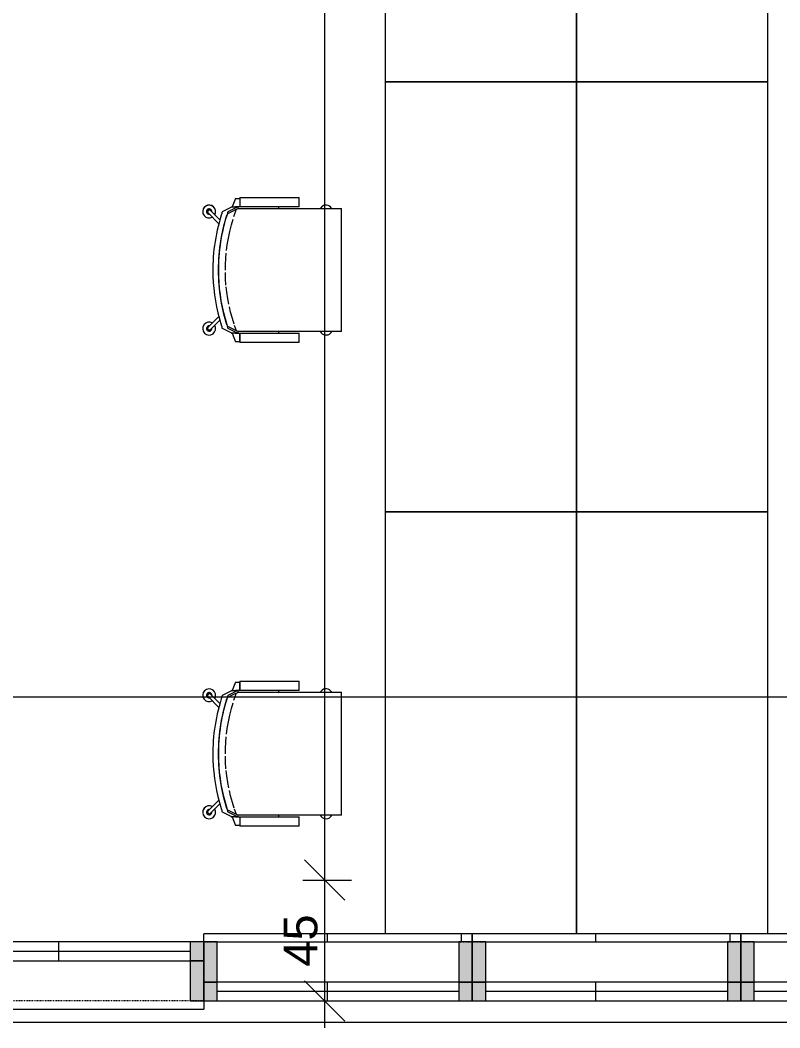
# Model space of a CAD drawing. Header units: centimetres. Extents: x -5566 to 5867, y -120 to 4683.
# Drawn here: x -2408.9 to -2125.9, y 163 to 538 of the extents above; entities that cross this region are included whole.
import ezdxf

# ---------------------------------------------------------------- set-up
doc = ezdxf.new("R2010")
doc.units = ezdxf.units.CM
doc.linetypes.add('Dash', pattern=[0.6, 0.3, -0.3])
for name, color, linetype, lineweight in [('A-ANNO-DIMS', 211, 'Continuous', 5), ('A-GLAZ', 151, 'Continuous', 13), ('A-GLAZ-HDLN', 1, 'Dash', 15), ('A-WALL', 113, 'Continuous', 13), ('I-FURN', 30, 'Continuous', 13), ('I-WALL', 2, 'Continuous', 13)]:
    doc.layers.add(name, color=color, linetype=linetype, lineweight=lineweight)
doc.styles.add('Arial', font='arial.ttf', dxfattribs={"height": 12.5})
doc.dimstyles.new('100_200_2_5mm_Arial_cm', dxfattribs={"dimscale": 30.48, "dimtxt": 12.753242, "dimasz": 0.492126, "dimexe": 0.328084, "dimexo": 0.0625, "dimgap": 0.082021, "dimtad": 1, "dimdec": 0, "dimzin": 0, "dimdsep": 46, "dimtxsty": 'Arial', "dimblk1": 'OBLIQUE', "dimblk2": 'OBLIQUE', "dimsah": 1, "dimcen": 0.09, "dimdle": 0.328084, "dimazin": 0, "dimtfac": 1, "dimtdec": 4, "dimtix": 1, "dimtmove": 0, "dimatfit": 3, "dimfxl": 0.328084, "dimfxlon": 1, "dimtvp": 1, "dimtolj": 1, "dimtzin": 0, "dimlwd": 15, "dimlwe": 15, "dimarcsym": 2})
pattern_1 = [(0, (-2894.5, 4006.5), (0, 100), []), (90, (-2894.5, 4006.5), (-50, 3e-15), [])]
pattern_2 = [(0, (-2694.5, 4006.5), (0, 100), []), (90, (-2694.5, 4006.5), (-50, 3e-15), [])]
pattern_3 = [(0, (-2794.5, 4006.5), (0, 100), []), (90, (-2794.5, 4006.5), (-50, 3e-15), [])]

# ---------------------------------------------------------------- blocks, each defined once
blk = doc.blocks.new('AR_Alum_Sgl_keep_DownOpen - W100H175-V68-Level _9_00')
at = {"layer": 'A-GLAZ'}
for points in [[(-45, 11), (-50, 11), (-50, -4), (-45, -4), (-45, 4)], [(50, 4), (50, 11), (45, 11), (45, -4), (50, -4)]]:
    blk.add_hatch(color=256, dxfattribs=at).paths.add_polyline_path(points, flags=0)
h = blk.add_hatch(color=256, dxfattribs=at)
h.paths.add_polyline_path([(50, -11), (50, -4), (45, -4), (45, -11)], flags=0)
h.paths.add_polyline_path([(-45, -11), (-45, -4), (-50, -4), (-50, -11)], flags=0)
h = blk.add_hatch(dxfattribs=at)
h.set_pattern_fill('FP_58', color=256, style=0, pattern_type=2)
h.set_pattern_definition([(180, (2594.5, -4006.5), (-1e-14, -100), []), (270, (2594.5, -4006.5), (50, 3e-15), [])])
h.paths.add_polyline_path([(45, -4), (-45, -4), (-45, -11), (45, -11)], flags=0)
for p, q in [((-50, 11), (-50, 14)), ((50, 14), (-50, 14)), ((50, 14), (50, 11)), ((45, -4), (-45, -4)), ((-45, -11), (45, -11))]:
    blk.add_line(p, q, dxfattribs=at)
at = {"layer": 'A-GLAZ', "lineweight": 15}
for p, q in [((-45, 11), (-50, 11)), ((-50, 11), (-50, -4)), ((-45, -4), (-45, 11)), ((50, 11), (45, 11)), ((45, 11), (45, -4)), ((50, -4), (50, 11)), ((-50, -4), (-50, -11)), ((-45, -4), (-50, -4)), ((-50, -4), (-45, -4)), ((-45, -11), (-45, -4)), ((50, -4), (45, -4)), ((45, -4), (45, -11)), ((45, -4), (50, -4)), ((50, -11), (50, -4)), ((-50, -11), (-45, -11)), ((45, -11), (50, -11))]:
    blk.add_line(p, q, dxfattribs=at)
at = {"layer": 'A-GLAZ', "lineweight": 18}
blk.add_line((45, -7.5), (-45, -7.5), dxfattribs=at)
at = {"layer": 'A-GLAZ-HDLN'}
blk.add_line((-50, 11), (50, 11), dxfattribs=at)
blk = doc.blocks.new('AR_Alum_Sgl_keep_DownOpen - W100H175-V69-Level _9_00')
at = {"layer": 'A-GLAZ'}
h = blk.add_hatch(dxfattribs=at)
h.set_pattern_fill('FP_59', color=256, style=0, pattern_type=2)
h.set_pattern_definition(pattern_1)
h.paths.add_polyline_path([(-50, 11), (50, 11), (50, 14), (-50, 14)], flags=0)
for points in [[(-50, 11), (-50, -4), (-45, -4), (-45, 11)], [(45, 11), (45, -4), (50, -4), (50, 11)]]:
    blk.add_hatch(color=256, dxfattribs=at).paths.add_polyline_path(points, flags=0)
h = blk.add_hatch(color=256, dxfattribs=at)
h.paths.add_polyline_path([(-50, -11), (-45, -11), (-45, -4), (-50, -4)], flags=0)
h.paths.add_polyline_path([(45, -4), (45, -11), (50, -11), (50, -4)], flags=0)
h = blk.add_hatch(dxfattribs=at)
h.set_pattern_fill('FP_59', color=256, style=0, pattern_type=2)
h.set_pattern_definition(pattern_1)
h.paths.add_polyline_path([(-45, -11), (45, -11), (45, -4), (-45, -4)], flags=0)
for p, q in [((-50, 11), (-50, 14)), ((50, 14), (-50, 14)), ((50, 14), (50, 11)), ((45, -4), (-45, -4)), ((-45, -11), (45, -11))]:
    blk.add_line(p, q, dxfattribs=at)
at = {"layer": 'A-GLAZ', "lineweight": 15}
for p, q in [((-45, 11), (-50, 11)), ((-50, 11), (-50, -4)), ((-45, -4), (-45, 11)), ((50, 11), (45, 11)), ((45, 11), (45, -4)), ((50, -4), (50, 11)), ((-50, -4), (-50, -11)), ((-45, -4), (-50, -4)), ((-50, -4), (-45, -4)), ((-45, -11), (-45, -4)), ((50, -4), (45, -4)), ((45, -4), (45, -11)), ((45, -4), (50, -4)), ((50, -11), (50, -4)), ((-50, -11), (-45, -11)), ((45, -11), (50, -11))]:
    blk.add_line(p, q, dxfattribs=at)
at = {"layer": 'A-GLAZ', "lineweight": 18}
blk.add_line((45, -7.5), (-45, -7.5), dxfattribs=at)
at = {"layer": 'A-GLAZ-HDLN'}
blk.add_line((-50, 11), (50, 11), dxfattribs=at)
blk = doc.blocks.new('AR_Alum_Sgl_keep_DownOpen - W100H175-V70-Level _9_00')
at = {"layer": 'A-GLAZ'}
h = blk.add_hatch(dxfattribs=at)
h.set_pattern_fill('FP_60', color=256, style=0, pattern_type=2)
h.set_pattern_definition(pattern_2)
h.paths.add_polyline_path([(-50, 11), (50, 11), (50, 14), (-50, 14)], flags=0)
for points in [[(-50, 11), (-50, -4), (-45, -4), (-45, 11)], [(45, -4), (50, -4), (50, 11), (45, 11)]]:
    blk.add_hatch(color=256, dxfattribs=at).paths.add_polyline_path(points, flags=0)
h = blk.add_hatch(color=256, dxfattribs=at)
h.paths.add_polyline_path([(-50, -4), (-50, -11), (-45, -11), (-45, -4)], flags=0)
h.paths.add_polyline_path([(45, -4), (45, -11), (50, -11), (50, -4)], flags=0)
h = blk.add_hatch(dxfattribs=at)
h.set_pattern_fill('FP_60', color=256, style=0, pattern_type=2)
h.set_pattern_definition(pattern_2)
h.paths.add_polyline_path([(-45, -4), (-45, -11), (45, -11), (45, -4), (11.73, -4)], flags=0)
for p, q in [((-50, 11), (-50, 14)), ((50, 14), (-50, 14)), ((50, 14), (50, 11)), ((45, -4), (-45, -4)), ((-45, -11), (45, -11))]:
    blk.add_line(p, q, dxfattribs=at)
at = {"layer": 'A-GLAZ', "lineweight": 15}
for p, q in [((-45, 11), (-50, 11)), ((-50, 11), (-50, -4)), ((-45, -4), (-45, 11)), ((50, 11), (45, 11)), ((45, 11), (45, -4)), ((50, -4), (50, 11)), ((-50, -4), (-50, -11)), ((-45, -4), (-50, -4)), ((-50, -4), (-45, -4)), ((-45, -11), (-45, -4)), ((50, -4), (45, -4)), ((45, -4), (45, -11)), ((45, -4), (50, -4)), ((50, -11), (50, -4)), ((-50, -11), (-45, -11)), ((45, -11), (50, -11))]:
    blk.add_line(p, q, dxfattribs=at)
at = {"layer": 'A-GLAZ', "lineweight": 18}
blk.add_line((45, -7.5), (-45, -7.5), dxfattribs=at)
at = {"layer": 'A-GLAZ-HDLN'}
blk.add_line((-50, 11), (50, 11), dxfattribs=at)
blk = doc.blocks.new('AR_FUR_Desk_Office - 160_70-V87-Level _9_00')
at = {"layer": 'I-FURN'}
for p, q in [((-3.8, -1.83), (-3.8, -73.1)), ((153.2, -1.83), (-3.8, -1.83)), ((-3.8, -73.1), (153.2, -73.1))]:
    blk.add_line(p, q, dxfattribs=at)
blk = doc.blocks.new('AR_FUR_Chair_Office - AR_FUR_Chair_Office-V88-Level _9_00')
at = {"layer": 'I-FURN'}
for p, q in [((-22.17, 22.06), (-22.06, 22.17)), ((-18.66, 17.76), (-22.17, 21.27)), ((-21.27, 22.17), (-17.25, 18.15)), ((17.25, 18.15), (21.27, 22.17)), ((22.17, 21.27), (18.66, 17.76)), ((22.06, 22.17), (22.17, 22.06)), ((-21.65, 16.89), (-23.5, 13.21)), ((23.49, 13.21), (21.65, 16.89)), ((-23.5, 13.21), (-26.67, 11.94)), ((-26.67, 10.67), (-26.67, 11.94)), ((-21.65, 14.8), (-23.5, 11.11)), ((-23.5, 11.94), (-23.5, 13.21)), ((-23.5, 11.94), (-23.5, 11.11)), ((-22.64, 11.55), (-20.59, 12.29)), ((23.49, 11.11), (21.65, 14.8)), ((26.67, 11.94), (23.49, 13.21)), ((23.49, 13.21), (23.49, 11.94)), ((23.49, 11.11), (23.49, 11.94)), ((26.67, 11.94), (26.67, 10.67)), ((-23.5, 10.32), (-26.99, 10.32)), ((-26.99, 10.16), (-26.99, 10.32)), ((-26.99, -6.79), (-26.99, 10.16)), ((-26.67, 10.32), (-26.67, 10.67)), ((-23.5, 10.32), (-26.67, 10.32)), ((-22.91, 11.11), (-23.5, 11.11)), ((-23.5, 11.11), (-23.5, 10.32)), ((-23.5, 10.32), (-23.5, 10.16)), ((-23.5, 10.16), (-23.5, -6.79)), ((-22.86, 11.11), (-22.91, 11.11)), ((-22.86, 11.11), (-22.89, 11.11)), ((-22.86, 7.93), (-22.86, 11.14)), ((-22.86, 11.11), (-22.86, 11.11)), ((-22.86, -16.18), (-22.86, 7.93)), ((22.86, 11.14), (22.86, 7.93)), ((22.89, 11.11), (22.86, 11.11)), ((22.91, 11.11), (22.86, 11.11)), ((22.86, 11.11), (22.86, 11.11)), ((22.86, 7.93), (22.86, -16.18)), ((23.49, 11.11), (22.91, 11.11)), ((26.99, 10.32), (23.49, 10.32)), ((23.49, 10.32), (23.49, 11.11)), ((23.49, 10.16), (23.49, 10.32)), ((23.49, 10.32), (26.67, 10.32)), ((23.49, -6.79), (23.49, 10.16)), ((26.67, 10.67), (26.67, 10.32)), ((26.99, 10.32), (26.99, 10.16)), ((26.99, 10.16), (26.99, -6.79)), ((-26.99, -9.43), (-26.99, -6.79)), ((-23.5, -4.13), (-22.86, -4.13)), ((-23.5, -6.79), (-23.5, -9.43)), ((22.86, -4.13), (23.49, -4.13)), ((23.49, -9.43), (23.49, -6.79)), ((26.99, -6.79), (26.99, -9.43)), ((-26.99, -11.46), (-26.99, -9.43)), ((-23.5, -9.43), (-23.5, -11.51)), ((23.49, -11.51), (23.49, -9.43)), ((26.99, -9.43), (26.99, -11.46)), ((-26.99, -11.72), (-26.99, -11.46)), ((-26.99, -11.72), (-23.5, -11.78)), ((-23.5, -11.51), (-23.5, -11.77)), ((23.49, -11.78), (26.99, -11.72)), ((23.49, -11.77), (23.49, -11.51)), ((26.99, -11.46), (26.99, -11.72)), ((-22.86, -17), (-22.86, -16.18)), ((-22.86, -24.73), (-22.86, -17)), ((22.86, -16.18), (22.86, -17)), ((22.86, -17), (22.86, -24.73)), ((-22.86, -27.04), (-22.86, -24.73)), ((22.86, -24.73), (22.86, -27.04)), ((-22.86, -27.5), (-22.86, -27.04)), ((-22.86, -27.5), (22.86, -27.5)), ((22.86, -27.04), (22.86, -27.5))]:
    blk.add_line(p, q, dxfattribs=at)
at = {"layer": 'I-FURN', "flags": 128}
for points in [[(-22.17, 22.06), (-22.25, 21.96), (-22.3, 21.85), (-22.33, 21.73), (-22.33, 21.6), (-22.3, 21.48), (-22.25, 21.37), (-22.17, 21.27)], [(-21.27, 22.17), (-21.37, 22.25), (-21.48, 22.3), (-21.6, 22.33), (-21.73, 22.33), (-21.85, 22.3), (-21.96, 22.25), (-22.06, 22.17)], [(22.06, 22.17), (21.96, 22.25), (21.85, 22.3), (21.73, 22.33), (21.6, 22.33), (21.48, 22.3), (21.37, 22.25), (21.27, 22.17)], [(22.17, 21.27), (22.25, 21.37), (22.3, 21.48), (22.33, 21.6), (22.33, 21.73), (22.3, 21.85), (22.25, 21.96), (22.17, 22.06)], [(-20.97, 17.08), (-21.23, 17.05), (-21.44, 17), (-21.58, 16.95), (-21.65, 16.89)], [(-20.39, 15.18), (-20.64, 15.1), (-20.87, 15.01)], [(-20.39, 15.18), (-16.4, 16.31), (-12.36, 17.18), (-8.26, 17.81), (-4.14, 18.19), (0, 18.32), (4.14, 18.19), (8.26, 17.81), (12.36, 17.18), (16.4, 16.31), (20.39, 15.18)], [(-12.7, 14.45), (-10.7, 14.83), (-8.2, 15.21), (-6.28, 15.42)], [(-5.61, 15.5), (-3.16, 15.67), (-0.87, 15.74)], [(0, 15.74), (1.89, 15.72), (4.42, 15.59), (6.32, 15.42)], [(7.32, 15.31), (9.44, 15.04), (11.93, 14.61), (14.41, 14.08), (16.85, 13.46), (18.95, 12.83)], [(20.87, 15.01), (20.64, 15.1), (20.39, 15.18)], [(21.65, 16.89), (21.58, 16.95), (21.44, 17), (21.23, 17.05), (20.97, 17.08)], [(-22.85, 11.12), (-22.24, 12.35), (-21.63, 13.57), (-21.02, 14.79)], [(-20.97, 14.99), (-21.23, 14.96), (-21.44, 14.91), (-21.58, 14.86), (-21.65, 14.8)], [(-20.19, 12.43), (-18.08, 13.11), (-15.64, 13.78), (-13.69, 14.24)], [(19.89, 12.52), (21.67, 11.92), (22.64, 11.55)], [(21.65, 14.8), (21.58, 14.86), (21.44, 14.91), (21.23, 14.96), (20.97, 14.99)], [(21.02, 14.79), (21.63, 13.57), (22.24, 12.35), (22.85, 11.12)]]:
    blk.add_lwpolyline(points, dxfattribs=at)
at = {"layer": 'I-FURN'}
for centre, radius, start, end in [((-21.77, 21.77), 2.41, 135, 299.6706), ((-21.77, 21.77), 2.4, 135, 299.5769), ((-21.77, 21.77), 2.41, 330.3294, 135), ((-21.77, 21.77), 2.4, 330.4231, 135), ((-21.77, 21.77), 1, 355, 135), ((21.77, 21.77), 2.41, 45, 209.6706), ((21.77, 21.77), 2.4, 45, 209.5769), ((21.77, 21.77), 2.41, 240.3294, 45), ((21.77, 21.77), 2.4, 240.4231, 45), ((21.77, 21.77), 1, 45, 185), ((-21.77, 21.77), 1, 135, 275), ((-21.77, 21.77), 0.555, 135, 176.5733), ((-21.77, 21.77), 0.555, 93.4267, 135), ((21.77, 21.77), 1, 265, 45), ((21.77, 21.77), 0.555, 45, 86.5733), ((21.77, 21.77), 0.555, 3.4267, 45), ((-22.86, 13.21), 0.635, 127.5514, 180), ((22.86, 13.21), 0.635, 360, 52.4486), ((-22.91, 11.43), 0.317, 270, 280.5561), ((22.91, 11.43), 0.317, 259.4439, 270), ((-21.77, -21.77), 2.41, 117, 225), ((-21.77, -21.77), 2.4, 117, 225), ((21.77, -21.77), 2.4, 315, 63), ((21.77, -21.77), 2.41, 315, 63), ((-21.77, -21.77), 2.41, 225, 243.0813), ((-21.77, -21.77), 2.4, 225, 242.9101), ((21.77, -21.77), 2.4, 297.0899, 315), ((21.77, -21.77), 2.41, 296.9187, 315)]:
    blk.add_arc(centre, radius, start, end, dxfattribs=at)
for points, knots in [([(20.39, 17.28), (16.73, 18.43), (9.22, 20.11), (-4.62, 20.82), (-14.54, 19.12), (-20.39, 17.28)], [-1, -1, -1, -1, -0.722222, -0.444444, 0, 0, 0, 0]), ([(-20.39, 15.08), (-14.54, 16.92), (-4.62, 18.62), (9.22, 17.92), (16.73, 16.23), (20.39, 15.08)], [0, 0, 0, 0, 0.444444, 0.722222, 1, 1, 1, 1])]:
    blk.add_open_spline(points, degree=3, knots=knots, dxfattribs=at)
for points in [[(-20.87, 17.11), (-20.89, 17.1), (-20.92, 17.09), (-20.95, 17.09), (-20.97, 17.08)], [(-20.87, 15.01), (-20.89, 15.01), (-20.92, 15), (-20.95, 14.99), (-20.97, 14.99)], [(-20.95, 14.84), (-20.93, 14.86), (-20.88, 14.89), (-20.78, 14.94), (-20.66, 14.98), (-20.53, 15.03), (-20.44, 15.07), (-20.39, 15.08)], [(-20.39, 17.28), (-20.47, 17.25), (-20.64, 17.2), (-20.79, 17.14), (-20.87, 17.11)], [(20.87, 17.11), (20.79, 17.14), (20.64, 17.2), (20.47, 17.25), (20.39, 17.28)], [(20.39, 15.08), (20.44, 15.07), (20.53, 15.03), (20.66, 14.98), (20.78, 14.94), (20.88, 14.89), (20.93, 14.86), (20.95, 14.84)], [(20.97, 17.08), (20.95, 17.09), (20.92, 17.09), (20.89, 17.1), (20.87, 17.11)], [(20.97, 14.99), (20.95, 14.99), (20.92, 15), (20.89, 15.01), (20.87, 15.01)], [(-23.42, 13.51), (-23.42, 13.5), (-23.43, 13.49), (-23.43, 13.49)], [(-23.33, 13.63), (-23.34, 13.62), (-23.34, 13.62), (-23.35, 13.61)], [(-21.02, 14.79), (-21.02, 14.8), (-21, 14.81), (-20.97, 14.83), (-20.95, 14.84)], [(20.95, 14.84), (20.97, 14.83), (21, 14.81), (21.02, 14.8), (21.02, 14.79)], [(23.35, 13.61), (23.34, 13.62), (23.34, 13.62), (23.33, 13.63)], [(23.43, 13.49), (23.43, 13.49), (23.42, 13.5), (23.42, 13.51)], [(-22.86, 11.12), (-22.86, 11.12), (-22.86, 11.12), (-22.85, 11.12)], [(22.85, 11.12), (22.86, 11.12), (22.86, 11.12), (22.86, 11.12)]]:
    blk.add_open_spline(points, degree=3, dxfattribs=at)
blk = doc.blocks.new('AR_FUR_Desk_Office - 160_70-V89-Level _9_00')
at = {"layer": 'I-FURN'}
for p, q in [((153.2, 73.1), (-3.8, 73.1)), ((-3.8, 73.1), (-3.8, 1.83)), ((-3.8, 1.83), (153.2, 1.83))]:
    blk.add_line(p, q, dxfattribs=at)
blk = doc.blocks.new('AR_FUR_Desk_Office - 160_70-376127-Level _9_00')
at = {"layer": 'I-FURN'}
for p, q in [((156.2, 73.1), (-3.8, 73.1)), ((-3.8, 73.1), (-3.8, 1.83)), ((156.2, 1.83), (156.2, 73.1)), ((-3.8, 1.83), (156.2, 1.83))]:
    blk.add_line(p, q, dxfattribs=at)
blk = doc.blocks.new('AR_FUR_Chair_Office - AR_FUR_Chair_Office-V90-Level _9_00')
at = {"layer": 'I-FURN'}
for p, q in [((22.86, 27.5), (-22.86, 27.5)), ((-22.86, 27.04), (-22.86, 27.5)), ((-22.86, 24.73), (-22.86, 27.04)), ((22.86, 27.5), (22.86, 27.04)), ((22.86, 27.04), (22.86, 24.73)), ((-22.86, 17), (-22.86, 24.73)), ((22.86, 24.73), (22.86, 17)), ((-22.86, 16.18), (-22.86, 17)), ((-22.86, -7.93), (-22.86, 16.18)), ((22.86, 17), (22.86, 16.18)), ((22.86, 16.18), (22.86, -7.93)), ((-23.5, 11.78), (-26.99, 11.72)), ((-26.99, 11.46), (-26.99, 11.72)), ((-26.99, 9.43), (-26.99, 11.46)), ((-23.5, 11.77), (-23.5, 11.51)), ((-23.5, 11.51), (-23.5, 9.43)), ((26.99, 11.72), (23.5, 11.78)), ((23.5, 11.51), (23.5, 11.77)), ((23.5, 9.43), (23.5, 11.51)), ((26.99, 11.72), (26.99, 11.46)), ((26.99, 11.46), (26.99, 9.43)), ((-26.99, 6.79), (-26.99, 9.43)), ((-23.5, 9.43), (-23.5, 6.79)), ((23.5, 6.79), (23.5, 9.43)), ((26.99, 9.43), (26.99, 6.79)), ((-26.99, -10.16), (-26.99, 6.79)), ((-23.5, 6.79), (-23.5, -10.16)), ((-22.86, 4.13), (-23.5, 4.13)), ((23.5, 4.13), (22.86, 4.13)), ((23.5, -10.16), (23.5, 6.79)), ((26.99, 6.79), (26.99, -10.16)), ((-26.99, -10.32), (-26.99, -10.16)), ((-26.99, -10.32), (-23.5, -10.32)), ((-26.67, -10.32), (-23.5, -10.32)), ((-26.67, -10.67), (-26.67, -10.32)), ((-26.67, -11.94), (-26.67, -10.67)), ((-23.5, -10.16), (-23.5, -10.32)), ((-23.5, -10.32), (-23.5, -11.11)), ((-23.5, -11.11), (-22.91, -11.11)), ((-23.5, -11.11), (-21.65, -14.8)), ((-23.5, -11.11), (-23.5, -11.94)), ((-22.91, -11.11), (-22.86, -11.11)), ((-22.89, -11.11), (-22.86, -11.11)), ((-22.86, -11.14), (-22.86, -7.93)), ((-22.86, -11.11), (-22.86, -11.11)), ((21.65, -14.8), (23.5, -11.11)), ((22.86, -7.93), (22.86, -11.14)), ((22.86, -11.11), (22.89, -11.11)), ((22.86, -11.11), (22.86, -11.11)), ((22.86, -11.11), (22.91, -11.11)), ((22.91, -11.11), (23.5, -11.11)), ((23.5, -10.32), (23.5, -10.16)), ((23.5, -10.32), (26.99, -10.32)), ((26.67, -10.32), (23.5, -10.32)), ((23.5, -11.11), (23.5, -10.32)), ((23.5, -11.94), (23.5, -11.11)), ((26.67, -10.32), (26.67, -10.67)), ((26.67, -10.67), (26.67, -11.94)), ((26.99, -10.16), (26.99, -10.32)), ((-26.67, -11.94), (-23.5, -13.21)), ((-23.5, -13.21), (-23.5, -11.94)), ((-23.5, -13.21), (-21.65, -16.89)), ((22.64, -11.55), (20.59, -12.29)), ((21.65, -16.89), (23.5, -13.21)), ((23.5, -13.21), (26.67, -11.94)), ((23.5, -11.94), (23.5, -13.21)), ((-22.17, -21.27), (-18.66, -17.76)), ((-17.25, -18.15), (-21.27, -22.17)), ((21.27, -22.17), (17.25, -18.15)), ((18.66, -17.76), (22.17, -21.27)), ((-22.06, -22.17), (-22.17, -22.06)), ((22.17, -22.06), (22.06, -22.17))]:
    blk.add_line(p, q, dxfattribs=at)
at = {"layer": 'I-FURN', "flags": 128}
for points in [[(-21.02, -14.79), (-21.63, -13.57), (-22.24, -12.35), (-22.85, -11.12)], [(22.85, -11.12), (22.24, -12.35), (21.63, -13.57), (21.02, -14.79)], [(-19.89, -12.52), (-21.67, -11.92), (-22.64, -11.55)], [(-21.65, -14.8), (-21.58, -14.86), (-21.44, -14.91), (-21.23, -14.96), (-20.97, -14.99)], [(-7.32, -15.31), (-9.44, -15.04), (-11.93, -14.61), (-14.41, -14.08), (-16.85, -13.46), (-18.95, -12.83)], [(12.7, -14.45), (10.7, -14.83), (8.2, -15.21), (6.28, -15.42)], [(20.19, -12.43), (18.08, -13.11), (15.64, -13.78), (13.69, -14.24)], [(20.97, -14.99), (21.23, -14.96), (21.44, -14.91), (21.58, -14.86), (21.65, -14.8)], [(-21.65, -16.89), (-21.58, -16.95), (-21.44, -17), (-21.23, -17.05), (-20.97, -17.08)], [(-20.87, -15.01), (-20.63, -15.1), (-20.39, -15.18)], [(20.39, -15.18), (16.4, -16.31), (12.36, -17.18), (8.26, -17.81), (4.14, -18.19), (0, -18.32), (-4.14, -18.19), (-8.26, -17.81), (-12.36, -17.18), (-16.4, -16.31), (-20.39, -15.18)], [(0, -15.74), (-1.89, -15.72), (-4.42, -15.59), (-6.32, -15.42)], [(5.61, -15.5), (3.16, -15.67), (0.87, -15.74)], [(20.39, -15.18), (20.63, -15.1), (20.87, -15.01)], [(20.97, -17.08), (21.23, -17.05), (21.44, -17), (21.58, -16.95), (21.65, -16.89)], [(-22.17, -21.27), (-22.25, -21.37), (-22.3, -21.48), (-22.33, -21.6), (-22.33, -21.73), (-22.3, -21.85), (-22.25, -21.96), (-22.17, -22.06)], [(-22.06, -22.17), (-21.96, -22.25), (-21.85, -22.3), (-21.73, -22.33), (-21.6, -22.33), (-21.48, -22.3), (-21.37, -22.25), (-21.27, -22.17)], [(21.27, -22.17), (21.37, -22.25), (21.48, -22.3), (21.6, -22.33), (21.73, -22.33), (21.85, -22.3), (21.96, -22.25), (22.06, -22.17)], [(22.17, -22.06), (22.25, -21.96), (22.3, -21.85), (22.33, -21.73), (22.33, -21.6), (22.3, -21.48), (22.25, -21.37), (22.17, -21.27)]]:
    blk.add_lwpolyline(points, dxfattribs=at)
at = {"layer": 'I-FURN'}
for centre, radius, start, end in [((-21.77, 21.77), 2.41, 135, 243), ((-21.77, 21.77), 2.4, 135, 243), ((-21.77, 21.77), 2.41, 116.9187, 135), ((-21.77, 21.77), 2.4, 117.0899, 135), ((21.77, 21.77), 2.4, 297, 45), ((21.77, 21.77), 2.41, 45, 63.0813), ((21.77, 21.77), 2.4, 45, 62.9101), ((21.77, 21.77), 2.41, 297, 45), ((-22.91, -11.43), 0.317, 79.4439, 90), ((22.91, -11.43), 0.318, 90, 100.5561), ((-22.86, -13.21), 0.635, 180, 232.4486), ((22.86, -13.21), 0.635, 307.5514, 0), ((-21.77, -21.77), 2.41, 60.3294, 213), ((-21.77, -21.77), 2.4, 60.4231, 225), ((-21.77, -21.77), 2.41, 225, 29.6706), ((-21.77, -21.77), 2.4, 225, 29.5769), ((-21.77, -21.77), 1, 85, 225), ((-21.77, -21.77), 1, 225, 5), ((-21.77, -21.77), 0.555, 183.4267, 225), ((-21.77, -21.77), 0.555, 225, 266.5733), ((21.77, -21.77), 2.41, 150.3294, 315), ((21.77, -21.77), 2.4, 150.4231, 315), ((21.77, -21.77), 2.41, 315, 119.6706), ((21.77, -21.77), 2.4, 315, 119.5769), ((21.77, -21.77), 1, 175, 315), ((21.77, -21.77), 1, 315, 95), ((21.77, -21.77), 0.555, 273.4267, 315), ((21.77, -21.77), 0.555, 315, 356.5733), ((-21.77, -21.77), 2.41, 213.1056, 225)]:
    blk.add_arc(centre, radius, start, end, dxfattribs=at)
for points in [[(-22.85, -11.12), (-22.86, -11.12), (-22.86, -11.12), (-22.86, -11.12)], [(22.86, -11.12), (22.86, -11.12), (22.86, -11.12), (22.85, -11.12)], [(-23.48, -13.36), (-23.47, -13.37), (-23.47, -13.38), (-23.47, -13.38)], [(-20.95, -14.84), (-20.97, -14.83), (-21, -14.81), (-21.02, -14.8), (-21.02, -14.79)], [(-20.97, -14.99), (-20.95, -14.99), (-20.92, -15), (-20.89, -15.01), (-20.87, -15.01)], [(-20.39, -15.08), (-20.5, -15.04), (-20.73, -14.96), (-20.9, -14.88), (-20.95, -14.84)], [(20.95, -14.84), (20.9, -14.88), (20.73, -14.96), (20.5, -15.04), (20.39, -15.08)], [(20.87, -15.01), (20.89, -15.01), (20.92, -15), (20.95, -14.99), (20.97, -14.99)], [(21.02, -14.79), (21.02, -14.8), (21, -14.81), (20.97, -14.83), (20.95, -14.84)], [(23.47, -13.38), (23.47, -13.38), (23.47, -13.37), (23.48, -13.36)], [(-20.97, -17.08), (-20.95, -17.09), (-20.92, -17.09), (-20.89, -17.1), (-20.87, -17.11)], [(-20.87, -17.11), (-20.79, -17.14), (-20.64, -17.2), (-20.47, -17.25), (-20.39, -17.28)], [(20.39, -17.28), (20.47, -17.25), (20.64, -17.2), (20.79, -17.14), (20.87, -17.11)], [(20.87, -17.11), (20.89, -17.1), (20.92, -17.09), (20.95, -17.09), (20.97, -17.08)]]:
    blk.add_open_spline(points, degree=3, dxfattribs=at)
for points, knots in [([(-23.41, -13.53), (-23.4, -13.54), (-23.39, -13.55), (-23.38, -13.57), (-23.37, -13.58)], [0.46885825, 0.46885825, 0.46885825, 0.46885825, 0.5, 0.54714413, 0.54714413, 0.54714413, 0.54714413]), ([(-23.29, -13.67), (-23.28, -13.68), (-23.27, -13.69), (-23.25, -13.71), (-23.25, -13.71)], [0.70536216, 0.70536216, 0.70536216, 0.70536216, 0.75, 0.77420596, 0.77420596, 0.77420596, 0.77420596]), ([(23.25, -13.71), (23.25, -13.71), (23.27, -13.69), (23.28, -13.68), (23.29, -13.67)], [0.22579404, 0.22579404, 0.22579404, 0.22579404, 0.25, 0.29463784, 0.29463784, 0.29463784, 0.29463784]), ([(23.37, -13.58), (23.38, -13.57), (23.39, -13.55), (23.4, -13.54), (23.41, -13.53)], [0.45285587, 0.45285587, 0.45285587, 0.45285587, 0.5, 0.53114175, 0.53114175, 0.53114175, 0.53114175]), ([(20.39, -15.08), (14.54, -16.92), (4.62, -18.62), (-9.22, -17.92), (-16.73, -16.23), (-20.39, -15.08)], [0, 0, 0, 0, 0.444444, 0.722222, 1, 1, 1, 1]), ([(-20.39, -17.28), (-16.73, -18.43), (-9.22, -20.11), (4.62, -20.82), (14.54, -19.12), (20.39, -17.28)], [-1, -1, -1, -1, -0.722222, -0.444444, 0, 0, 0, 0])]:
    blk.add_open_spline(points, degree=3, knots=knots, dxfattribs=at)
blk = doc.blocks.new('AR_FUR_Desk_Office - 160_70-V91-Level _9_00')
at = {"layer": 'I-FURN'}
for p, q in [((-3.8, -1.83), (-3.8, -73.1)), ((156.2, -1.83), (-3.8, -1.83)), ((156.2, -73.1), (156.2, -1.83)), ((-3.8, -73.1), (156.2, -73.1))]:
    blk.add_line(p, q, dxfattribs=at)
blk = doc.blocks.new('AR_Alum_Sgl_keep_DownOpen - W100H175-V121-Level _9_00')
at = {"layer": 'A-GLAZ'}
h = blk.add_hatch(dxfattribs=at)
h.set_pattern_fill('FP_98', color=256, style=0, pattern_type=2)
h.set_pattern_definition(pattern_3)
h.paths.add_polyline_path([(-50, 14), (-50, 11), (50, 11), (50, 14), (-11.21, 14)], flags=0)
for points in [[(-50, -4), (-45, -4), (-45, 11), (-50, 11)], [(45, 11), (45, -4), (50, -4), (50, 11)]]:
    blk.add_hatch(color=256, dxfattribs=at).paths.add_polyline_path(points, flags=0)
h = blk.add_hatch(color=256, dxfattribs=at)
h.paths.add_polyline_path([(-50, -4), (-50, -11), (-45, -11), (-45, -4)], flags=0)
h.paths.add_polyline_path([(45, -4), (45, -11), (50, -11), (50, -4)], flags=0)
h = blk.add_hatch(dxfattribs=at)
h.set_pattern_fill('FP_98', color=256, style=0, pattern_type=2)
h.set_pattern_definition(pattern_3)
h.paths.add_polyline_path([(-45, -11), (45, -11), (45, -4), (-45, -4)], flags=0)
for p, q in [((-50, 11), (-50, 14)), ((50, 14), (-50, 14)), ((50, 14), (50, 11)), ((45, -4), (-45, -4)), ((-45, -11), (45, -11))]:
    blk.add_line(p, q, dxfattribs=at)
at = {"layer": 'A-GLAZ', "lineweight": 15}
for p, q in [((-45, 11), (-50, 11)), ((-50, 11), (-50, -4)), ((-45, -4), (-45, 11)), ((50, 11), (45, 11)), ((45, 11), (45, -4)), ((50, -4), (50, 11)), ((-50, -4), (-50, -11)), ((-45, -4), (-50, -4)), ((-50, -4), (-45, -4)), ((-45, -11), (-45, -4)), ((50, -4), (45, -4)), ((45, -4), (45, -11)), ((45, -4), (50, -4)), ((50, -11), (50, -4)), ((-50, -11), (-45, -11)), ((45, -11), (50, -11))]:
    blk.add_line(p, q, dxfattribs=at)
at = {"layer": 'A-GLAZ', "lineweight": 18}
blk.add_line((45, -7.5), (-45, -7.5), dxfattribs=at)
at = {"layer": 'A-GLAZ-HDLN'}
blk.add_line((-50, 11), (50, 11), dxfattribs=at)
blk = doc.blocks.new('_Oblique')
at = {"color": 0, "linetype": 'ByBlock', "lineweight": -2}
blk.add_line((-0.5, -0.5), (0.5, 0.5), dxfattribs=at)
blk = doc.blocks.new('DIMBLOCK13-Level _9_00')
at = {"layer": 'A-ANNO-DIMS', "color": 0, "lineweight": 15, "transparency": 16777216}
for p, q in [((-2295.48, 980.49), (-2295.48, 207.99)), ((-2287.39, 970.49), (-2305.48, 970.49)), ((-2303.58, 217.99), (-2285.48, 217.99))]:
    blk.add_line(p, q, dxfattribs=at)
at = {"layer": 'Defpoints', "color": 0, "transparency": 16777216}
for p in [(-2285.48, 970.49), (-2305.48, 217.99), (-2295.48, 217.99)]:
    blk.add_point(p, dxfattribs=at)
at = {"layer": 'A-ANNO-DIMS', "color": 0, "lineweight": 15, "transparency": 16777216, "xscale": 15, "yscale": 15, "zscale": 15}
for p, rotation in [((-2295.48, 970.49), 90), ((-2295.48, 217.99), 270)]:
    blk.add_blockref('_Oblique', p, dxfattribs=dict(at, rotation=rotation))
at = {"layer": 'A-ANNO-DIMS', "color": 0, "lineweight": 15, "transparency": 16777216, "insert": (-2304.37, 594.24), "char_height": 12.5, "width": 34.6103, "attachment_point": 5, "rotation": 90, "style": 'Arial'}
blk.add_mtext('\\A1;753', dxfattribs=at)
blk = doc.blocks.new('DIMBLOCK14-Level _9_00')
at = {"layer": 'A-ANNO-DIMS', "color": 0, "lineweight": 15, "transparency": 16777216}
for p, q in [((-2295.48, 227.99), (-2295.48, 162.99)), ((-2303.58, 217.99), (-2285.48, 217.99)), ((-2303.58, 172.99), (-2285.48, 172.99))]:
    blk.add_line(p, q, dxfattribs=at)
at = {"layer": 'Defpoints', "color": 0, "transparency": 16777216}
for p in [(-2305.48, 217.99), (-2305.48, 172.99), (-2295.48, 172.99)]:
    blk.add_point(p, dxfattribs=at)
at = {"layer": 'A-ANNO-DIMS', "color": 0, "lineweight": 15, "transparency": 16777216, "xscale": 15, "yscale": 15, "zscale": 15}
for p, rotation in [((-2295.48, 217.99), 90), ((-2295.48, 172.99), 270)]:
    blk.add_blockref('_Oblique', p, dxfattribs=dict(at, rotation=rotation))
at = {"layer": 'A-ANNO-DIMS', "color": 0, "lineweight": 15, "transparency": 16777216, "insert": (-2304.34, 195.49), "char_height": 12.5, "width": 23.0736, "attachment_point": 5, "rotation": 90, "style": 'Arial'}
blk.add_mtext('\\A1;45', dxfattribs=at)
blk = doc.blocks.new('DIMBLOCK76-Level _9_00')
at = {"layer": 'A-ANNO-DIMS', "color": 0, "lineweight": 15, "transparency": 16777216}
for p, q in [((-4395, 277.92), (-4395, 296.01)), ((-1989.5, 277.92), (-1989.5, 296.01)), ((-1979.5, 286.01), (-4405, 286.01))]:
    blk.add_line(p, q, dxfattribs=at)
at = {"layer": 'Defpoints', "color": 0, "transparency": 16777216}
for p in [(-4395, 286.01), (-4395, 276.01), (-1989.5, 276.01)]:
    blk.add_point(p, dxfattribs=at)
at = {"layer": 'A-ANNO-DIMS', "color": 0, "lineweight": 15, "transparency": 16777216, "xscale": 15, "yscale": 15, "zscale": 15, "rotation": 180}
blk.add_blockref('_Oblique', (-4395, 286.01), dxfattribs=at)
at = {"layer": 'A-ANNO-DIMS', "color": 0, "lineweight": 15, "transparency": 16777216, "xscale": 15, "yscale": 15, "zscale": 15}
blk.add_blockref('_Oblique', (-1989.5, 286.01), dxfattribs=at)
at = {"layer": 'A-ANNO-DIMS', "color": 0, "lineweight": 15, "transparency": 16777216, "insert": (-3192.25, 294.89), "char_height": 12.5, "width": 46.1471, "attachment_point": 5, "style": 'Arial'}
blk.add_mtext('\\A1;2406', dxfattribs=at)

msp = doc.modelspace()

# ---------------------------------------------------------------- linework, layer by layer
at = {"layer": 'A-WALL'}
msp.add_line((-2040.5, 164.99), (-2540.5, 164.99), dxfattribs=at)
at = {"layer": 'I-WALL'}
for p, q in [((-2335.5, 194.99), (-2245.5, 194.99)), ((-2235.5, 194.99), (-2145.5, 194.99)), ((-2135.5, 194.99), (-2045.5, 194.99))]:
    msp.add_line(p, q, dxfattribs=at)

# ---------------------------------------------------------------- block references
at = {"layer": 'A-GLAZ'}
for name, p in [('AR_Alum_Sgl_keep_DownOpen - W100H175-V70-Level _9_00', (-2290.5, 183.99)), ('AR_Alum_Sgl_keep_DownOpen - W100H175-V121-Level _9_00', (-2190.5, 183.99)), ('AR_Alum_Sgl_keep_DownOpen - W100H175-V69-Level _9_00', (-2090.5, 183.99))]:
    msp.add_blockref(name, p, dxfattribs=at)
at = {"layer": 'A-GLAZ', "rotation": 179.9999999999999}
msp.add_blockref('AR_Alum_Sgl_keep_DownOpen - W100H175-V68-Level _9_00', (-2390.5, 183.99), dxfattribs=at)
at = {"layer": 'I-FURN'}
for name, p, rotation in [('AR_FUR_Desk_Office - 160_70-376127-Level _9_00', (-2274.81, 671.19), 270), ('AR_FUR_Desk_Office - 160_70-V91-Level _9_00', (-2128.61, 671.19), 270), ('AR_FUR_Desk_Office - 160_70-V91-Level _9_00', (-2274.81, 358.79), 89.99999999999999), ('AR_FUR_Desk_Office - 160_70-376127-Level _9_00', (-2128.61, 358.79), 89.99999999999999), ('AR_FUR_Chair_Office - AR_FUR_Chair_Office-V90-Level _9_00', (-2316.71, 444.99), 270), ('AR_FUR_Desk_Office - 160_70-V89-Level _9_00', (-2274.81, 351.19), 270), ('AR_FUR_Desk_Office - 160_70-V87-Level _9_00', (-2128.61, 351.19), 270), ('AR_FUR_Chair_Office - AR_FUR_Chair_Office-V88-Level _9_00', (-2316.71, 264.99), 89.99999999999999)]:
    msp.add_blockref(name, p, dxfattribs=dict(at, rotation=rotation))

# ---------------------------------------------------------------- dimensions: what is measured, and where the dimension line sits
at = {"layer": 'A-ANNO-DIMS', "lineweight": 15}
for base, p1, p2, override, picture, middle in [((-2295.48371936, 217.99172688), (-2285.48371936, 970.49172688), (-2305.48371936, 217.99172688), {"dimpost": '<>', "dimfxl": 752.765734}, 'DIMBLOCK13-Level _9_00', (-2304.37014501, 594.24172688)), ((-2295.48, 172.99), (-2305.48, 217.99), (-2305.48, 172.99), {"dimpost": '<>', "dimfxl": 45}, 'DIMBLOCK14-Level _9_00', (-2304.34, 195.49))]:
    dim = msp.add_linear_dim(base=base, p1=p1, p2=p2, angle=270, dimstyle='100_200_2_5mm_Arial_cm', override=override, dxfattribs=at)
    dim.commit()
    dim.dimension.update_dxf_attribs({"geometry": picture, "text_midpoint": middle})
dim = msp.add_linear_dim(base=(-4395, 286.01151105), p1=(-1989.5, 276.01151105), p2=(-4395, 276.01151105), dimstyle='100_200_2_5mm_Arial_cm', override={"dimpost": '<>', "dimfxl": 2405.5}, dxfattribs=at)
dim.commit()
dim.dimension.update_dxf_attribs({"geometry": 'DIMBLOCK76-Level _9_00', "text_midpoint": (-3192.25, 294.8936734)})

doc.saveas('drawing.dxf')
